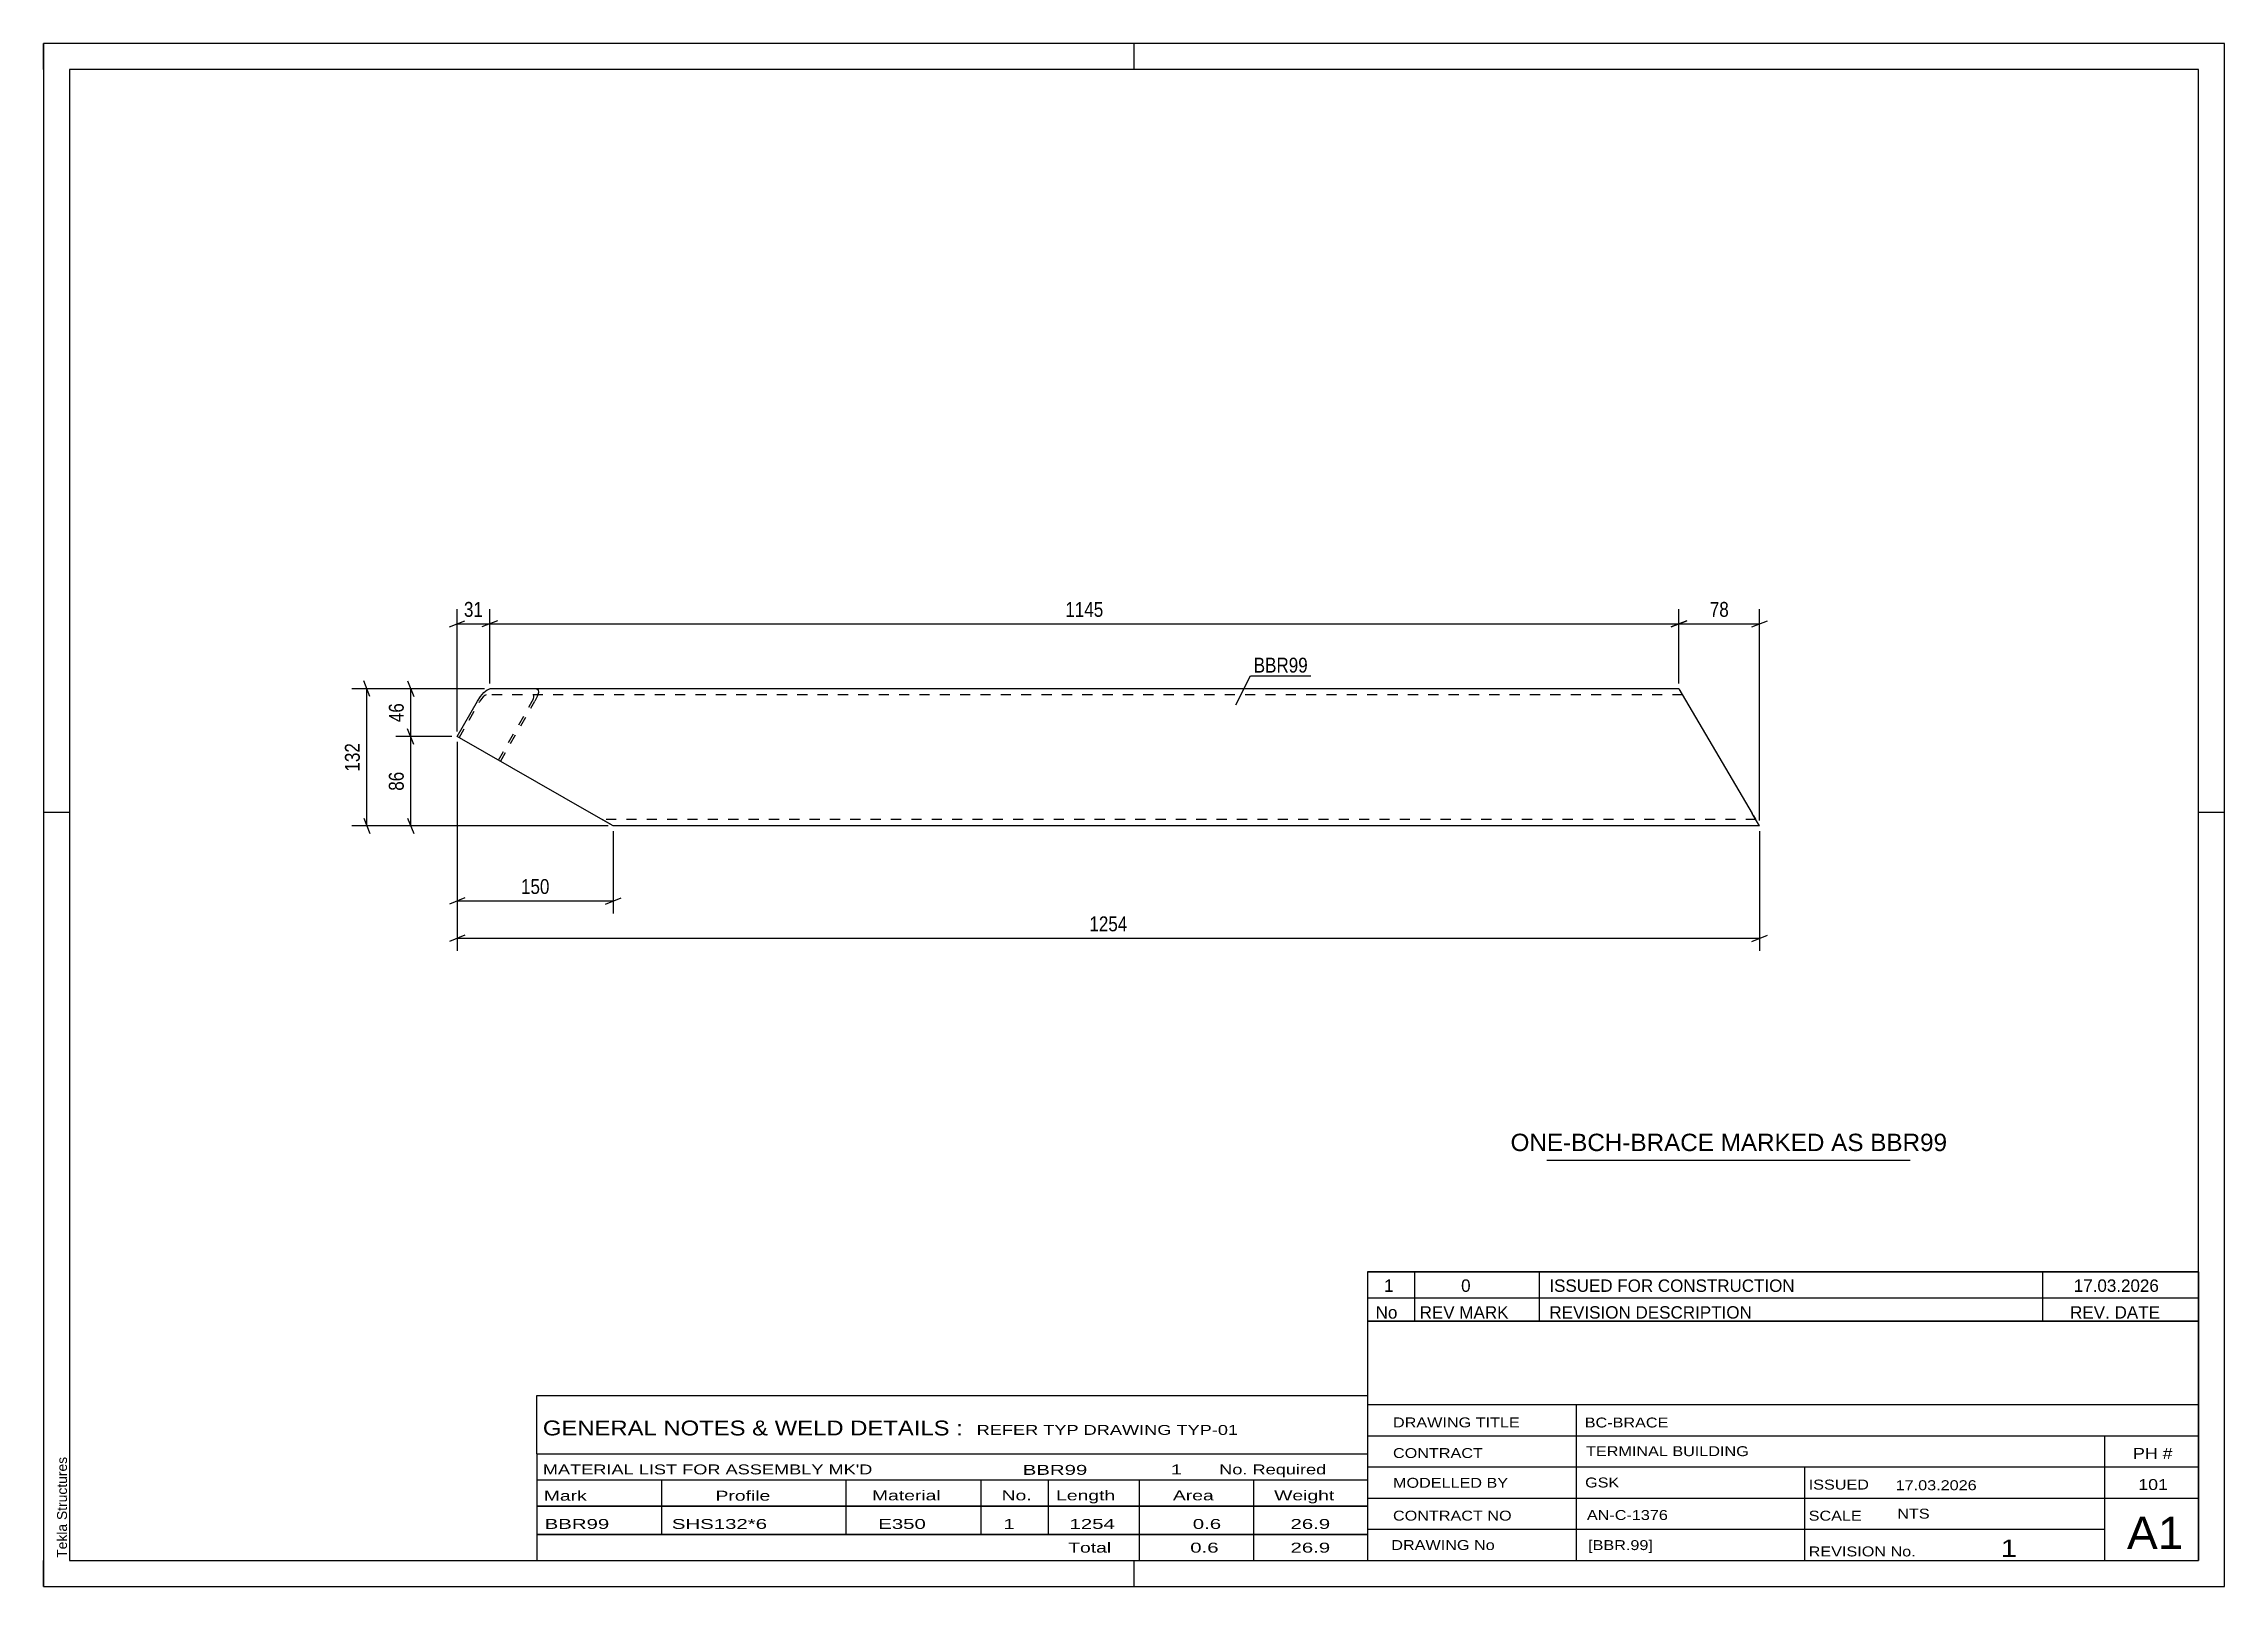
# Model space of a CAD drawing. Header units: millimetres. Extents: x 0 to 420, y 0 to 297.
import ezdxf

# ---------------------------------------------------------------- set-up
doc = ezdxf.new("R2010")
doc.units = ezdxf.units.MM
doc.linetypes.add('DXK_LINE_DOT2', pattern=[3.9198, 1.9599, -1.9599])
doc.styles.add('Arial', font='ARIAL.TTF', dxfattribs={"height": 0.2})
doc.styles.add('Arial Narrow', font='ARIALN.TTF', dxfattribs={"height": 0.2})

# ---------------------------------------------------------------- blocks, each defined once
blk = doc.blocks.new('Unknown-580741682-1161')
at = {"color": 5, "linetype": 'Continuous'}
for p, q in [((420, 297), (0, 297)), ((0, 297), (0, 0)), ((0, 292), (0, 297)), ((210, 292), (210, 297)), ((420, 0), (420, 297)), ((415, 292), (5, 292)), ((5, 292), (5, 5)), ((415, 5), (415, 292)), ((5, 149), (0, 149)), ((420, 149), (415, 149)), ((0, 0), (0, 5)), ((5, 5), (415, 5)), ((210, 0), (210, 5)), ((0, 0), (420, 0))]:
    blk.add_line(p, q, dxfattribs=at)
at = {"color": 174, "linetype": 'Continuous', "style": 'Arial'}
blk.add_text('Tekla Structures', height=1.9102, rotation=90, dxfattribs=at).set_placement((4.5, 5.5))
blk = doc.blocks.new('Part-580741682-1270 - 1252')
at = {"color": 2, "linetype": 'Continuous'}
for p, q in [((84.8, 172.1), (85.43, 172.62)), ((85.43, 172.62), (85.92, 172.81)), ((314.96, 172.81), (85.92, 172.81)), ((314.96, 172.81), (329.08, 148.81)), ((79.65, 163.6), (83.54, 170.41)), ((83.54, 170.41), (84.14, 171.32)), ((84.14, 171.32), (84.8, 172.1)), ((105.51, 148.81), (79.65, 163.6)), ((109.71, 146.41), (105.51, 148.81)), ((330.49, 146.41), (329.08, 148.81)), ((330.49, 146.41), (109.71, 146.41))]:
    blk.add_line(p, q, dxfattribs=at)
at = {"color": 7, "linetype": 'DXK_LINE_DOT2'}
for p, q in [((94.97, 172.81), (95.25, 172.62)), ((95.25, 172.62), (95.28, 172.1)), ((80.02, 163.38), (84.04, 170.41)), ((84.34, 170.87), (84.04, 170.41)), ((84.67, 171.25), (84.34, 170.87)), ((84.99, 171.51), (84.67, 171.25)), ((85.23, 171.61), (84.99, 171.51)), ((315.66, 171.61), (85.23, 171.61)), ((87.61, 159.04), (94.1, 170.41)), ((87.99, 158.83), (94.61, 170.41)), ((94.1, 170.41), (94.33, 170.87)), ((94.43, 171.51), (94.29, 171.61)), ((94.33, 170.87), (94.44, 171.25)), ((94.44, 171.32), (94.43, 171.51)), ((94.44, 171.25), (94.44, 171.32)), ((95.06, 171.32), (94.61, 170.41)), ((95.28, 172.1), (95.06, 171.32)), ((109.39, 146.59), (105.51, 148.81)), ((329.79, 147.61), (107.61, 147.61)), ((329.73, 147.7), (329.35, 148.35)), ((329.79, 147.61), (329.73, 147.7))]:
    blk.add_line(p, q, dxfattribs=at)
blk = doc.blocks.new('StraightDimension-580741682-1365 - 1252')
at = {"color": 7, "linetype": 'Continuous'}
for p, q in [((79.65, 162.6), (79.65, 122.36)), ((330.49, 145.41), (330.49, 122.36)), ((81.15, 125.36), (78.15, 124.16)), ((79.65, 124.76), (330.49, 124.76)), ((328.99, 124.16), (331.99, 125.36))]:
    blk.add_line(p, q, dxfattribs=at)
at = {"color": 0}
blk.add_wipeout([(209.33, 125.51), (209.33, 129.71), (200.81, 129.71), (200.81, 125.51)], dxfattribs=at)
at = {"color": 3, "style": 'Arial Narrow'}
blk.add_text('1254', height=2.863, dxfattribs=at).set_placement((201.41, 126.11))
blk = doc.blocks.new('StraightDimension-580741682-1382 - 1252')
at = {"color": 7, "linetype": 'Continuous'}
for p, q in [((84.92, 172.81), (59.39, 172.81)), ((62.84, 171.31), (61.64, 174.31)), ((62.24, 146.41), (62.24, 172.81)), ((61.64, 147.91), (62.84, 144.91)), ((108.71, 146.41), (59.39, 146.41))]:
    blk.add_line(p, q, dxfattribs=at)
at = {"color": 0}
blk.add_wipeout([(61.49, 162.95), (57.29, 162.95), (57.29, 156.26), (61.49, 156.26)], dxfattribs=at)
at = {"color": 3, "style": 'Arial Narrow'}
blk.add_text('132', height=2.863, rotation=90.0002, dxfattribs=at).set_placement((60.89, 156.86))
blk = doc.blocks.new('StraightDimension-580741682-1412 - 1252')
at = {"color": 7, "linetype": 'Continuous'}
for p, q in [((79.65, 162.6), (79.65, 129.55)), ((109.71, 145.41), (109.71, 129.55)), ((81.15, 132.55), (78.15, 131.35)), ((79.65, 131.95), (109.71, 131.95)), ((108.21, 131.35), (111.21, 132.55))]:
    blk.add_line(p, q, dxfattribs=at)
at = {"color": 0}
blk.add_wipeout([(98.02, 132.7), (98.02, 136.9), (91.34, 136.9), (91.34, 132.7)], dxfattribs=at)
at = {"color": 3, "style": 'Arial Narrow'}
blk.add_text('150', height=2.863, dxfattribs=at).set_placement((91.94, 133.3))
blk = doc.blocks.new('StraightDimension-580741682-1433 - 1252')
at = {"color": 7, "linetype": 'Continuous'}
for p, q in [((316.46, 185.9), (313.46, 184.7)), ((314.96, 173.81), (314.96, 188.15)), ((314.96, 185.3), (330.49, 185.3)), ((328.99, 184.7), (331.99, 185.9)), ((330.49, 147.41), (330.49, 188.15))]:
    blk.add_line(p, q, dxfattribs=at)
at = {"color": 0}
blk.add_wipeout([(325.15, 186.05), (325.15, 190.25), (320.3, 190.25), (320.3, 186.05)], dxfattribs=at)
at = {"color": 3, "style": 'Arial Narrow'}
blk.add_text('78', height=2.863, dxfattribs=at).set_placement((320.9, 186.65))
blk = doc.blocks.new('StraightDimension-580741682-1434 - 1252')
at = {"color": 7, "linetype": 'Continuous'}
for p, q in [((87.42, 185.9), (84.42, 184.7)), ((85.92, 173.81), (85.92, 188.15)), ((85.92, 185.3), (314.96, 185.3)), ((313.46, 184.7), (316.46, 185.9)), ((314.96, 173.81), (314.96, 188.15))]:
    blk.add_line(p, q, dxfattribs=at)
at = {"color": 0}
blk.add_wipeout([(204.69, 186.05), (204.69, 190.25), (196.18, 190.25), (196.18, 186.05)], dxfattribs=at)
at = {"color": 3, "style": 'Arial Narrow'}
blk.add_text('1145', height=2.863, dxfattribs=at).set_placement((196.78, 186.65))
blk = doc.blocks.new('StraightDimension-580741682-1435 - 1252')
at = {"color": 7, "linetype": 'Continuous'}
for p, q in [((78.15, 184.7), (81.15, 185.9)), ((79.65, 164.6), (79.65, 188.15)), ((79.65, 185.3), (85.92, 185.3)), ((87.42, 185.9), (84.42, 184.7)), ((85.92, 173.81), (85.92, 188.15))]:
    blk.add_line(p, q, dxfattribs=at)
at = {"color": 0}
blk.add_wipeout([(85.21, 186.05), (85.21, 190.25), (80.35, 190.25), (80.35, 186.05)], dxfattribs=at)
at = {"color": 3, "style": 'Arial Narrow'}
blk.add_text('31', height=2.863, dxfattribs=at).set_placement((80.95, 186.65))
blk = doc.blocks.new('StraightDimension-580741682-1578 - 1252')
at = {"color": 7, "linetype": 'Continuous'}
for p, q in [((84.92, 172.81), (67.85, 172.81)), ((70.1, 174.31), (71.3, 171.31)), ((70.7, 163.6), (70.7, 172.81)), ((71.3, 162.1), (70.1, 165.1)), ((78.65, 163.6), (67.85, 163.6))]:
    blk.add_line(p, q, dxfattribs=at)
at = {"color": 0}
blk.add_wipeout([(69.95, 170.63), (65.75, 170.63), (65.75, 165.77), (69.95, 165.77)], dxfattribs=at)
at = {"color": 3, "style": 'Arial Narrow'}
blk.add_text('46', height=2.863, rotation=90.0002, dxfattribs=at).set_placement((69.35, 166.37))
blk = doc.blocks.new('StraightDimension-580741682-1579 - 1252')
at = {"color": 7, "linetype": 'Continuous'}
for p, q in [((71.3, 162.1), (70.1, 165.1)), ((78.65, 163.6), (67.85, 163.6)), ((70.7, 146.41), (70.7, 163.6)), ((70.1, 147.91), (71.3, 144.91)), ((108.71, 146.41), (67.85, 146.41))]:
    blk.add_line(p, q, dxfattribs=at)
at = {"color": 0}
blk.add_wipeout([(69.95, 157.43), (65.75, 157.43), (65.75, 152.57), (69.95, 152.57)], dxfattribs=at)
at = {"color": 3, "style": 'Arial Narrow'}
blk.add_text('86', height=2.863, rotation=90.0002, dxfattribs=at).set_placement((69.35, 153.17))
blk = doc.blocks.new('Unknown-580741682-1759')
at = {"color": 7, "linetype": 'Continuous'}
for p, q in [((255, 51.05), (255, 5)), ((255, 51.05), (415, 51.05)), ((415, 51), (415, 5)), ((255, 35), (415, 35)), ((295.14, 35), (295.14, 5)), ((255, 29), (415, 29)), ((397, 5.05), (397, 29.05)), ((255, 23), (415, 23)), ((339.14, 23), (339.14, 5)), ((255, 17), (415, 17)), ((255, 11), (397, 11)), ((255, 5), (415, 5))]:
    blk.add_line(p, q, dxfattribs=at)
at = {"color": 7, "style": 'Arial Narrow'}
for s, height, width, p in [('DRAWING TITLE', 1.9089, 1.425378, (259.88, 30.61)), ('BC-BRACE', 1.909, 1.425378, (296.81, 30.59)), ('CONTRACT', 1.909, 1.425378, (259.88, 24.71)), ('TERMINAL BUILDING', 1.9089, 1.425378, (297.06, 25.07)), ('MODELLED BY', 1.9089, 1.425378, (259.88, 18.98)), ('GSK', 1.909, 1.425378, (296.88, 19.04)), ('ISSUED', 1.909, 1.425378, (339.94, 18.64)), ('17.03.2026', 1.909, 1.425378, (356.69, 18.52)), ('CONTRACT NO', 1.9089, 1.425378, (259.88, 12.66)), ('AN-C-1376', 1.909, 1.425378, (297.23, 12.78)), ('SCALE', 1.909, 1.425378, (339.94, 12.65)), ('A1', 6.204, 1.25, (401.24, 7.2)), ('DRAWING No', 1.909, 1.425378, (259.56, 7)), ('[BBR.99]', 1.909, 1.425378, (297.46, 6.99)), ('1', 3.34, 1.5, (376.91, 5.68)), ('REVISION No.', 1.9089, 1.425378, (339.94, 5.77))]:
    blk.add_text(s, height=height, dxfattribs=dict(at, width=width)).set_placement(p)
at = {"color": 7, "linetype": 'Continuous', "style": 'Arial Narrow'}
for s, height, width, p in [('PH #', 2.1, 1.42538, (402.4, 24.55)), ('101', 2.1, 1.42538, (403.41, 18.55)), ('NTS', 1.909, 1.425378, (357, 13.05))]:
    blk.add_text(s, height=height, dxfattribs=dict(at, width=width)).set_placement(p)
blk = doc.blocks.new('Unknown-580741682-1760')
at = {"color": 7, "linetype": 'Continuous'}
for p, q in [((255, 60.55), (415, 60.55)), ((415, 60.55), (255, 60.55)), ((255, 60.55), (255, 55.55)), ((264, 60.55), (264, 55.55)), ((288, 60.55), (288, 55.55)), ((385, 60.55), (385, 55.55)), ((415, 60.55), (415, 55.55)), ((255, 55.55), (415, 55.55)), ((255, 55.55), (255, 51.05)), ((255, 55.55), (415, 55.55)), ((264, 55.55), (264, 51.05)), ((288, 55.55), (288, 51.05)), ((385, 55.55), (385, 51.05)), ((415, 55.55), (415, 51.05)), ((415, 51.05), (255, 51.05))]:
    blk.add_line(p, q, dxfattribs=at)
at = {"color": 7, "linetype": 'Continuous', "style": 'Arial Narrow'}
for s, height, width, p in [('1', 2.39, 1.196471, (258.16, 56.7)), ('0', 2.39, 1.196471, (273, 56.7)), ('ISSUED FOR CONSTRUCTION', 2.3861, 1.196471, (290, 56.7)), ('17.03.2026', 2.386, 1.196471, (391, 56.7)), ('No', 2.386, 1.2, (256.54, 51.55)), ('REV MARK', 2.386, 1.2, (265, 51.55)), ('REVISION DESCRIPTION', 2.3861, 1.2, (290, 51.55)), ('REV. DATE', 2.386, 1.2, (390.28, 51.55))]:
    blk.add_text(s, height=height, dxfattribs=dict(at, width=width)).set_placement(p)
blk = doc.blocks.new('Unknown-580741682-1761')
at = {"color": 7, "linetype": 'Continuous'}
for p, q in [((95, 36.75), (255, 36.75)), ((95, 25.5), (95, 36.75)), ((255, 36.75), (255, 25.5)), ((95, 25.5), (255, 25.5)), ((95, 25.5), (95, 20.5)), ((255, 25.5), (255, 20.5)), ((95, 20.5), (255, 20.5)), ((95, 20.5), (95, 15.5)), ((119, 20.5), (119, 15.5)), ((154.5, 20.5), (154.5, 15.5)), ((180.5, 20.5), (180.5, 15.5)), ((193.5, 20.5), (193.5, 15.5)), ((211, 20.5), (211, 15.5)), ((233, 20.5), (233, 15.5)), ((255, 20.5), (255, 15.5)), ((95, 15.5), (255, 15.5)), ((95, 15.45), (95, 10.05)), ((95, 15.45), (255, 15.45)), ((119, 15.5), (119, 10)), ((154.5, 15.5), (154.5, 10)), ((180.5, 15.5), (180.5, 10)), ((193.5, 15.5), (193.5, 10)), ((211, 15.5), (211, 10)), ((233, 15.5), (233, 10)), ((255, 15.45), (255, 10.05)), ((95, 10.05), (255, 10.05)), ((95, 10), (255, 10)), ((95, 10), (95, 5)), ((211, 10), (211, 5)), ((233, 10), (233, 5)), ((255, 10), (255, 5)), ((95, 5), (255, 5))]:
    blk.add_line(p, q, dxfattribs=at)
at = {"color": 7, "style": 'Arial Narrow'}
for s, height, width, p in [('GENERAL NOTES & WELD DETAILS :', 2.8633, 1.4, (96.15, 29.06)), ('REFER TYP DRAWING TYP-01', 1.9089, 1.6, (179.7, 29.16)), ("MATERIAL LIST FOR ASSEMBLY MK'D", 1.9089, 1.6, (96.15, 21.56)), ('BBR99', 1.909, 1.794707, (188.57, 21.47)), ('1', 1.91, 1.794707, (217.08, 21.56)), ('No. Required', 1.9089, 1.6, (226.41, 21.56)), ('Mark', 1.909, 1.7, (96.34, 16.5)), ('Profile', 1.909, 1.7, (129.41, 16.5)), ('Material', 1.909, 1.7, (159.54, 16.56)), ('No.', 1.909, 1.7, (184.5, 16.56)), ('Length', 1.909, 1.7, (195, 16.56)), ('Area', 1.909, 1.7, (217.5, 16.56)), ('Weight', 1.909, 1.7, (237, 16.56))]:
    blk.add_text(s, height=height, dxfattribs=dict(at, width=width)).set_placement(p)
at = {"color": 7, "linetype": 'Continuous', "style": 'Arial Narrow'}
for s, height, width, p in [('BBR99', 1.909, 1.794707, (96.5, 11.06)), ('SHS132*6', 1.909, 1.794707, (121, 11.06)), ('E350', 1.909, 1.794707, (160.74, 11.06)), ('1', 1.91, 1.794707, (184.86, 11.06)), ('1254', 1.909, 1.794707, (197.58, 11.06)), ('0.6', 1.909, 1.794707, (221.32, 11.06)), ('26.9', 1.909, 1.794707, (240.14, 11.06)), ('Total', 1.909, 1.7, (197.33, 6.5)), ('0.6', 1.909, 1.794707, (220.83, 6.5)), ('26.9', 1.909, 1.794707, (240.14, 6.5))]:
    blk.add_text(s, height=height, dxfattribs=dict(at, width=width)).set_placement(p)
blk = doc.blocks.new('Unknown-580741682-1762')
at = {"color": 7, "linetype": 'Continuous'}
blk.add_line((289.5, 82.05), (359.5, 82.05), dxfattribs=at)
at = {"color": 7, "style": 'Arial'}
blk.add_text('ONE-BCH-BRACE MARKED AS BBR99', height=3.3428, dxfattribs=at).set_placement((282.52, 83.8))
blk = doc.blocks.new('Mark-580741682-1265 - 1252')
at = {"color": 0}
blk.add_wipeout([(243.47, 175.92), (243.47, 178.92), (233.06, 178.92), (233.06, 175.92)], dxfattribs=at)
blk.add_wipeout([(243.47, 175.92), (243.47, 178.92), (233.06, 178.92), (233.06, 175.92)], dxfattribs=at)
at = {"color": 30, "linetype": 'Continuous'}
for p, q in [((229.6, 169.72), (232.46, 175.32)), ((232.46, 175.32), (244.07, 175.32))]:
    blk.add_line(p, q, dxfattribs=at)
at = {"color": 3, "style": 'Arial Narrow'}
blk.add_text('BBR99', height=2.863, dxfattribs=at).set_placement((233.06, 175.92))

msp = doc.modelspace()

# ---------------------------------------------------------------- block references
for name in ['Unknown-580741682-1161', 'Part-580741682-1270 - 1252', 'Unknown-580741682-1762', 'Unknown-580741682-1760', 'Unknown-580741682-1759', 'Unknown-580741682-1761']:
    msp.add_blockref(name, (0, 0))

# ---------------------------------------------------------------- next in the draw order: block references
msp.add_blockref('StraightDimension-580741682-1365 - 1252', (0, 0))

# ---------------------------------------------------------------- next in the draw order: block references
for name in ['StraightDimension-580741682-1433 - 1252', 'StraightDimension-580741682-1382 - 1252']:
    msp.add_blockref(name, (0, 0))

# ---------------------------------------------------------------- next in the draw order: block references
for name in ['StraightDimension-580741682-1434 - 1252', 'StraightDimension-580741682-1412 - 1252']:
    msp.add_blockref(name, (0, 0))

# ---------------------------------------------------------------- next in the draw order: block references
for name in ['StraightDimension-580741682-1435 - 1252', 'Mark-580741682-1265 - 1252']:
    msp.add_blockref(name, (0, 0))

# ---------------------------------------------------------------- next in the draw order: block references
msp.add_blockref('StraightDimension-580741682-1578 - 1252', (0, 0))

# ---------------------------------------------------------------- next in the draw order: block references
msp.add_blockref('StraightDimension-580741682-1579 - 1252', (0, 0))

doc.saveas('drawing.dxf')
